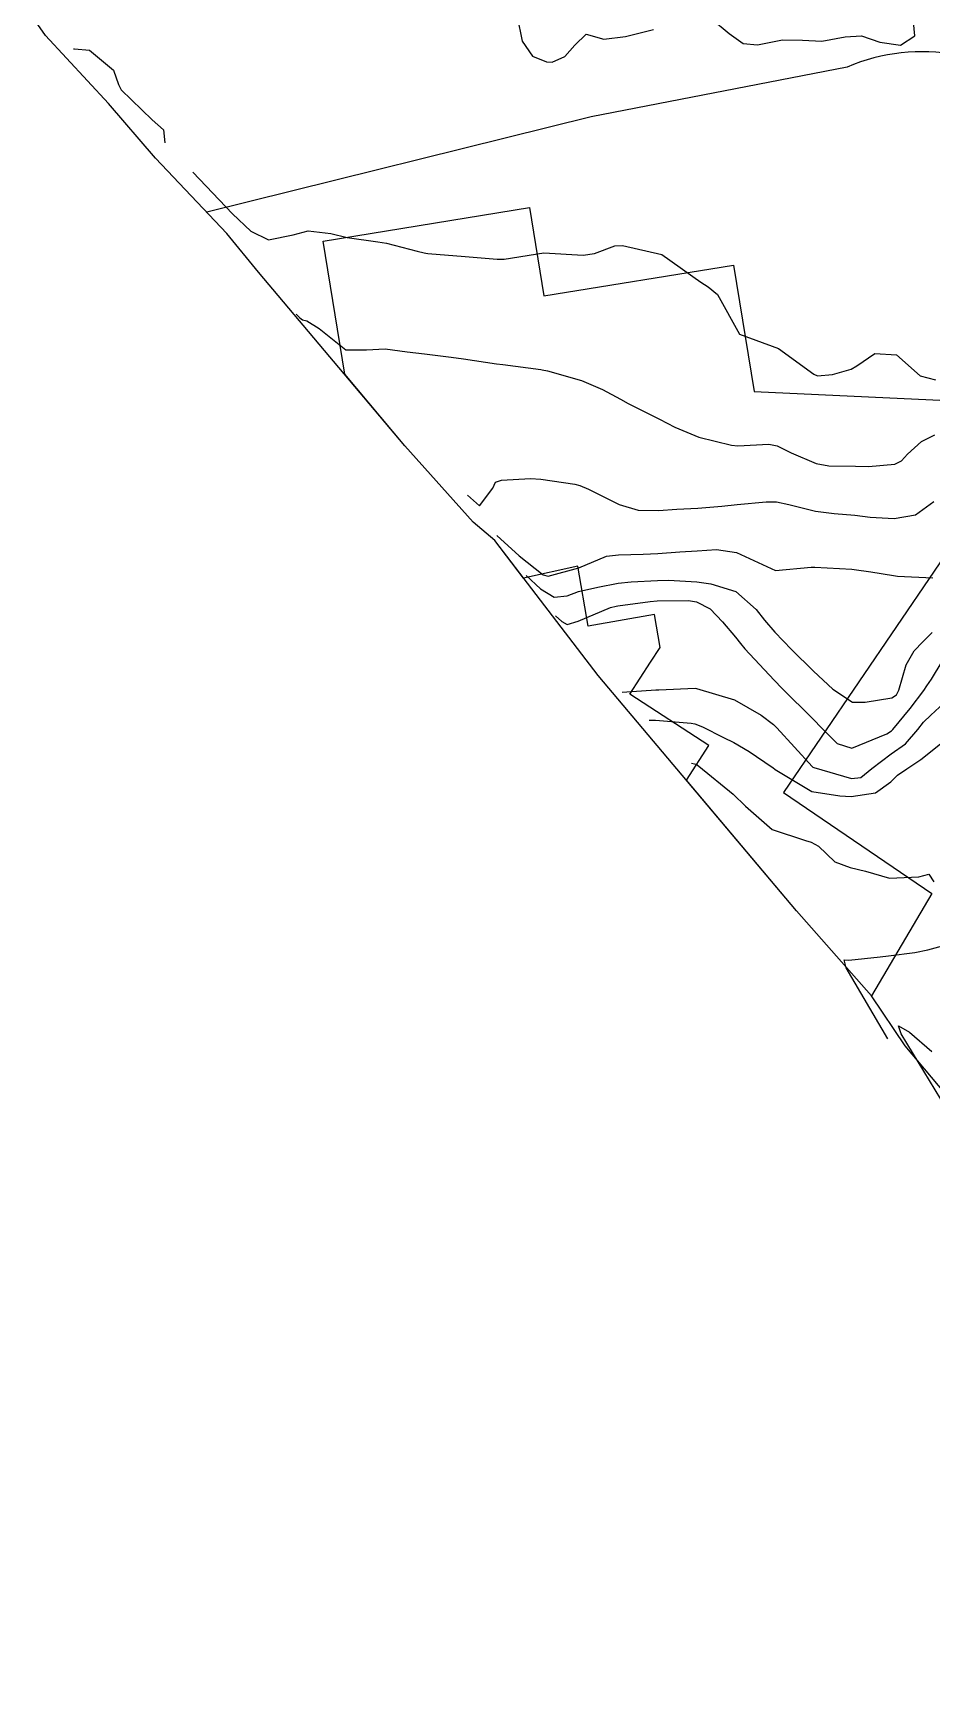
# Model space of a CAD drawing. Header units: metres. Extents: x 318500 to 325275, y 7408834 to 7428799.
# Drawn here: x 320287.8 to 320333.5, y 7409976.9 to 7410061.6 of the extents above; entities that cross this region are included whole.
import ezdxf

# ---------------------------------------------------------------- set-up
doc = ezdxf.new("R2010")
doc.units = ezdxf.units.M
doc.header["$MEASUREMENT"] = 0
for name, color, linetype in [('Area', 45, 'Continuous'), ('Curvas de Nivel 1m', 11, 'Continuous'), ('Curvas de Nivel 5m', 15, 'Continuous'), ('Edificações', 30, 'Continuous'), ('Vias Primárias', 230, 'Continuous')]:
    doc.layers.add(name, color=color, linetype=linetype)

msp = doc.modelspace()

# ---------------------------------------------------------------- linework, layer by layer
at = {"layer": 'Area'}
msp.add_lwpolyline([(320338.479, 7410002.58), (320332.126, 7410010.125), (320330.42, 7410012.669), (320326.613, 7410017.005), (320316.512, 7410028.962), (320311.268, 7410035.839), (320310.166, 7410036.776), (320306.687, 7410040.66), (320299.25, 7410049.494), (320297.639, 7410051.46), (320294.01, 7410055.288), (320291.624, 7410058.068), (320288.41, 7410061.523), (320287.795, 7410062.419)], dxfattribs=at)
at = {"layer": 'Curvas de Nivel 1m', "flags": 128}
for points, elevation in [([(320312.392, 7410062.493), (320312.651, 7410061.242), (320313.175, 7410060.481), (320313.886, 7410060.184), (320314.18, 7410060.172), (320314.827, 7410060.461), (320315.325, 7410061.026), (320315.901, 7410061.594), (320316.807, 7410061.344), (320317.901, 7410061.478), (320319.34, 7410061.835)], 764), ([(320322.278, 7410062.364), (320323.175, 7410061.624), (320323.898, 7410061.117), (320324.616, 7410061.048), (320325.9, 7410061.307), (320326.911, 7410061.288), (320327.899, 7410061.236), (320329.084, 7410061.454), (320329.903, 7410061.512), (320330.843, 7410061.189), (320331.898, 7410061.03), (320332.626, 7410061.499), (320332.552, 7410062.224)], 764), ([(320301.17, 7410047.35), (320301.355, 7410047.163), (320301.489, 7410047.065), (320301.704, 7410047.007), (320302.325, 7410046.624), (320303.684, 7410045.534), (320304.745, 7410045.533), (320305.685, 7410045.58), (320306.807, 7410045.439), (320307.682, 7410045.329), (320309.052, 7410045.163), (320309.678, 7410045.078), (320311.351, 7410044.829), (320311.674, 7410044.782), (320313.606, 7410044.536), (320313.671, 7410044.522), (320313.935, 7410044.467), (320315.665, 7410043.983), (320316.742, 7410043.515), (320317.656, 7410043.02), (320318.05, 7410042.81), (320318.867, 7410042.402), (320319.644, 7410042.006), (320320.42, 7410041.6), (320321.631, 7410041.094), (320323.292, 7410040.678), (320323.625, 7410040.655), (320325.204, 7410040.739), (320325.625, 7410040.649), (320326.34, 7410040.303), (320327.612, 7410039.746), (320328.249, 7410039.641), (320329.61, 7410039.611), (320330.264, 7410039.597), (320331.612, 7410039.716), (320331.951, 7410039.891), (320332.249, 7410040.224), (320332.968, 7410040.878), (320333.635, 7410041.219)], 766), ([(320309.87, 7410038.14), (320310.493, 7410037.604), (320311.169, 7410038.506), (320311.298, 7410038.801), (320311.596, 7410038.898), (320313.083, 7410038.993), (320313.597, 7410038.965), (320315.337, 7410038.709), (320315.593, 7410038.642), (320316.033, 7410038.443), (320317.074, 7410037.917), (320317.583, 7410037.675), (320318.559, 7410037.384), (320319.58, 7410037.367), (320320.524, 7410037.438), (320321.581, 7410037.489), (320322.811, 7410037.58), (320323.583, 7410037.661), (320325.064, 7410037.797), (320325.585, 7410037.797), (320326.214, 7410037.673), (320327.58, 7410037.33), (320328.516, 7410037.213), (320329.579, 7410037.12), (320330.356, 7410037.027), (320331.577, 7410036.951), (320332.653, 7410037.145), (320333.586, 7410037.827)], 767), ([(320311.37, 7410036.1), (320312.509, 7410035.051), (320313.724, 7410034.091), (320313.977, 7410034.022), (320315.54, 7410034.45), (320316.941, 7410035.037), (320317.55, 7410035.105), (320318.816, 7410035.136), (320319.552, 7410035.18), (320320.678, 7410035.254), (320321.554, 7410035.314), (320322.534, 7410035.376), (320323.553, 7410035.23), (320325.54, 7410034.31), (320327.353, 7410034.482), (320327.543, 7410034.483), (320329.423, 7410034.38), (320329.542, 7410034.368), (320330.384, 7410034.247), (320331.537, 7410034.05), (320331.748, 7410034.017), (320333.536, 7410033.933)], 768), ([(320312.86, 7410034.05), (320313.592, 7410033.38), (320314.277, 7410032.951), (320314.947, 7410033.027), (320315.522, 7410033.238), (320316.496, 7410033.465), (320317.529, 7410033.663), (320318.199, 7410033.741), (320319.531, 7410033.805), (320320.094, 7410033.822), (320321.531, 7410033.739), (320322.254, 7410033.635), (320323.523, 7410033.235), (320324.554, 7410032.324), (320324.972, 7410031.786), (320325.499, 7410031.173), (320326.346, 7410030.301), (320327.474, 7410029.194), (320328.459, 7410028.275), (320329.45, 7410027.616), (320330.09, 7410027.611), (320331.454, 7410027.83), (320331.692, 7410027.992), (320331.812, 7410028.226), (320332.182, 7410029.52), (320332.585, 7410030.219), (320333.034, 7410030.675), (320333.5, 7410031.161)], 769), ([(320317.74, 7410028.13), (320319.458, 7410028.242), (320319.6, 7410028.246), (320321.459, 7410028.321), (320321.515, 7410028.313), (320323.451, 7410027.728), (320324.805, 7410026.954), (320325.432, 7410026.473), (320325.607, 7410026.308), (320327.41, 7410024.336), (320327.436, 7410024.315), (320327.481, 7410024.289), (320329.402, 7410023.734), (320329.876, 7410023.78), (320330.435, 7410024.245), (320331.418, 7410024.994), (320332.146, 7410025.5), (320332.78, 7410026.217), (320333.057, 7410026.593), (320333.441, 7410026.96), (320334.092, 7410027.559)], 771), ([(320319.12, 7410026.7), (320319.435, 7410026.701), (320321.251, 7410026.554), (320321.432, 7410026.518), (320321.825, 7410026.364), (320322.901, 7410025.824), (320323.422, 7410025.56), (320324.195, 7410025.105), (320325.372, 7410024.311), (320325.41, 7410024.285), (320325.522, 7410024.195), (320327.392, 7410023.073), (320328.813, 7410022.844), (320329.388, 7410022.818), (320330.626, 7410023.007), (320331.4, 7410023.556), (320331.739, 7410023.893), (320332.217, 7410024.222), (320332.933, 7410024.697), (320333.419, 7410025.09), (320334.79, 7410026.19)], 772), ([(320321.27, 7410024.51), (320321.411, 7410024.483), (320321.497, 7410024.455), (320321.636, 7410024.367), (320323.389, 7410022.938), (320324.016, 7410022.33), (320325.363, 7410021.143), (320327.07, 7410020.577), (320327.353, 7410020.487), (320327.717, 7410020.284), (320328.558, 7410019.487), (320329.339, 7410019.209), (320330.114, 7410019.025), (320331.334, 7410018.664), (320332.819, 7410018.731), (320333.337, 7410018.872), (320333.597, 7410018.47)], 773), ([(320331.25, 7410010.49), (320329.124, 7410014.103), (320329.03, 7410014.508), (320329.274, 7410014.494), (320330.852, 7410014.66), (320331.277, 7410014.71), (320332.615, 7410014.882), (320333.282, 7410015.008), (320334.213, 7410015.27)], 774)]:
    msp.add_lwpolyline(points, dxfattribs=dict(at, elevation=elevation))
at = {"layer": 'Curvas de Nivel 5m', "flags": 128}
for points, elevation in [([(320289.83, 7410060.84), (320289.881, 7410060.853), (320290.653, 7410060.782), (320291.87, 7410059.755), (320292.121, 7410059.025), (320292.259, 7410058.764), (320293.837, 7410057.236), (320294.412, 7410056.731), (320294.49, 7410056.06)], 765), ([(320295.91, 7410054.57), (320297.931, 7410052.456), (320298.858, 7410051.58), (320299.757, 7410051.132), (320301.015, 7410051.388), (320301.764, 7410051.584), (320302.921, 7410051.46), (320303.76, 7410051.252), (320305.31, 7410051.033), (320305.756, 7410050.965), (320307.319, 7410050.556), (320307.663, 7410050.465), (320307.749, 7410050.452), (320307.855, 7410050.443), (320309.748, 7410050.282), (320311.383, 7410050.142), (320311.747, 7410050.15), (320313.75, 7410050.47), (320315.749, 7410050.349), (320316.338, 7410050.441), (320317.364, 7410050.818), (320317.756, 7410050.845), (320319.75, 7410050.39), (320321.736, 7410048.972), (320322.109, 7410048.739), (320322.596, 7410048.357), (320323.7, 7410046.34), (320325.689, 7410045.604), (320327.487, 7410044.292), (320327.669, 7410044.212), (320328.428, 7410044.279), (320329.384, 7410044.555), (320329.677, 7410044.73), (320330.582, 7410045.351), (320331.686, 7410045.281), (320332.897, 7410044.218), (320333.668, 7410044.016)], 765), ([(320314.35, 7410032), (320314.671, 7410031.714), (320314.948, 7410031.568), (320315.503, 7410031.731), (320317.146, 7410032.425), (320317.428, 7410032.505), (320317.512, 7410032.522), (320319.17, 7410032.741), (320319.516, 7410032.76), (320321.113, 7410032.777), (320321.515, 7410032.717), (320322.216, 7410032.359), (320322.847, 7410031.694), (320323.496, 7410030.926), (320323.758, 7410030.602), (320323.978, 7410030.333), (320325.466, 7410028.733), (320325.881, 7410028.306), (320327.437, 7410026.774), (320327.906, 7410026.283), (320328.669, 7410025.518), (320329.42, 7410025.272), (320331.195, 7410026.001), (320331.429, 7410026.155), (320331.469, 7410026.19), (320331.512, 7410026.229), (320332.378, 7410027.288), (320333.073, 7410028.214), (320333.228, 7410028.448), (320333.469, 7410028.791), (320334.007, 7410029.678)], 770), ([(320339.14, 7409998.88), (320331.926, 7410010.744), (320331.791, 7410011.152), (320332.344, 7410010.825), (320333.485, 7410009.846)], 775)]:
    msp.add_lwpolyline(points, dxfattribs=dict(at, elevation=elevation))
at = {"layer": 'Edificações'}
msp.add_lwpolyline([(320303.629, 7410044.292), (320302.528, 7410051.064), (320313.022, 7410052.77), (320313.752, 7410048.28), (320323.407, 7410049.85), (320324.454, 7410043.411), (320339.358, 7410042.718), (320325.944, 7410023.023), (320333.487, 7410017.886), (320330.42, 7410012.669), (320326.613, 7410017.005), (320321.006, 7410023.643), (320322.154, 7410025.418), (320318.13, 7410028.02), (320319.182, 7410029.646), (320319.671, 7410030.401), (320319.378, 7410032.075), (320316.01, 7410031.487), (320315.477, 7410034.536), (320312.727, 7410033.926), (320311.268, 7410035.839), (320310.166, 7410036.776), (320306.687, 7410040.66)], close=True, dxfattribs=at)
at = {"layer": 'Vias Primárias'}
msp.add_lwpolyline([(320354.124, 7409976.951), (320354.144, 7409976.925), (320390.732, 7409982.832), (320390.732, 7409982.832, 0.674839), (320400.361, 7410014.329), (320398.318, 7410016.142), (320382.221, 7410027.621), (320371.703, 7410035.299), (320350.624, 7410050.311), (320339.741, 7410058.078, 0.293255), (320329.175, 7410059.922), (320316.165, 7410057.394), (320296.623, 7410052.532)], format="xyb", dxfattribs=at)

doc.saveas('drawing.dxf')
